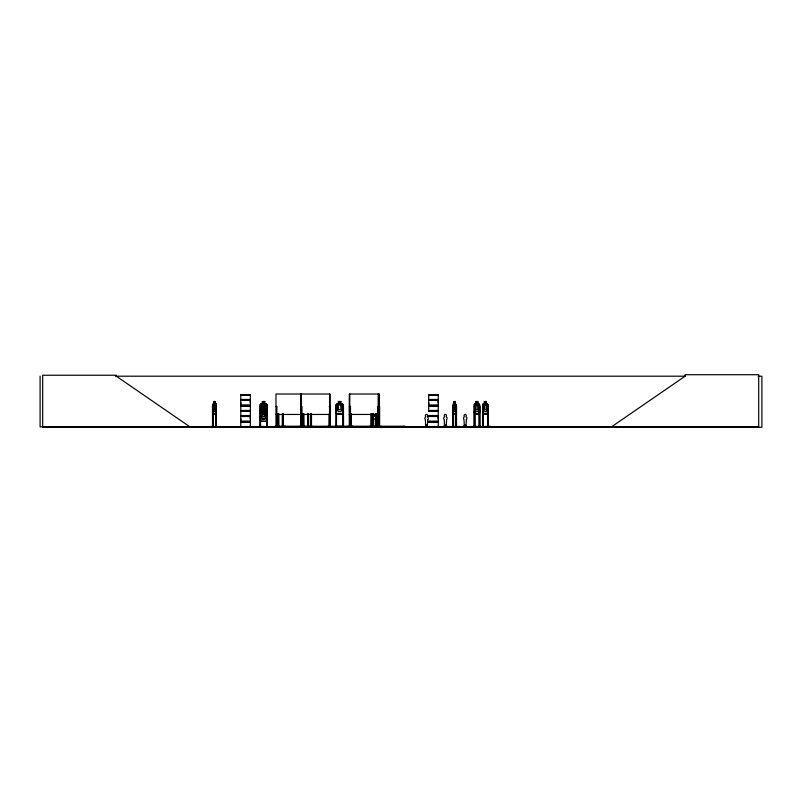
<?xml version="1.0" encoding="UTF-8"?>
<svg xmlns="http://www.w3.org/2000/svg" width="802" height="802" viewBox="0 0 802 802"><rect width="100%" height="100%" fill="white"/><g stroke="black" fill="none" stroke-linecap="round" stroke-linejoin="round"><path stroke-width="1.2" d="M240.79 421.19L240.79 416.489L250.354 416.489L250.344 421.19L240.79 421.19L240.8 418.844M240.79 405.11L240.79 400.419L250.354 400.419L250.344 405.11L240.79 405.11L240.8 402.764M250.344 418.844L250.344 416.489M250.344 402.764L250.344 400.419M428.689 405.11L428.689 400.419L438.253 400.419L438.243 405.11L428.689 405.11L428.699 402.764M438.243 418.844L438.243 416.489L428.689 416.489M438.243 402.764L438.243 400.419M240.71 410.664L250.364 410.784M240.77 426.854L250.364 426.674L250.344 422.133L240.79 422.133L240.79 426.664M455.847 414.143L456.308 411.647L455.867 414.143L453.28 414.143L452.95 411.647L453.381 414.143M215.979 414.143L216.35 411.637M216.46 411.647L216.049 414.143L213.142 414.143L212.841 411.647M449.611 426.484L459.917 426.484M456.338 426.854L456.308 404.89L455.145 404.007M456.498 426.804L456.538 406.434L455.987 406.434L455.957 426.864M209.192 426.804L219.688 426.814L209.232 426.864M209.202 426.484L219.668 426.804M215.748 426.854L215.788 413.642M377.511 418.965L378.113 416.529M378.233 416.539L377.562 419.045L373.331 419.045M479.015 414.143L479.696 411.647L479.075 414.143L474.724 414.143M487.355 404.007L487.997 404.93L487.325 414.063L483.125 414.063M487.375 414.143L487.997 411.647M275.106 426.804L275.066 426.233L405.05 426.233L405.05 426.864M303.597 426.814L303.567 413.642M303.838 426.484L303.757 413.642M346.564 426.764L353.281 426.443L346.524 426.814M353.241 426.484L346.564 426.484M368.429 426.484L382.333 426.474M298.113 426.474L313.452 426.484M303.256 426.814L303.266 413.642M471.546 426.484L490.814 426.484L485.551 426.484M485.16 426.804L477.16 426.864L485.13 426.814M373.933 415.436L374.494 415.667L375.146 414.032M263.547 407.145L263.487 406.995M267.287 411.637L266.454 414.063L260.67 414.063L259.918 411.637M267.377 411.647L266.515 414.143L260.61 414.143L259.828 411.647M267.377 416.539L266.515 419.045L260.61 419.045L259.828 416.539M267.297 418.794L266.454 421.22L260.67 421.22L259.918 418.794M267.377 418.804L266.515 421.311L260.61 421.311L259.828 418.804M343.446 411.647L342.584 414.143L336.68 414.143L335.898 411.647M274.013 426.804L285.963 426.484L273.983 426.814M453.391 404.007L453.04 426.804M259.637 426.804L259.708 426.123L260.56 426.123M335.707 426.804L335.777 426.123M212.71 426.864L213.222 404.007M377.271 414.514L376.379 416.529L374.694 416.529L373.802 414.514M266.033 414.514L264.78 416.529L262.424 416.529L261.171 414.514M474.132 426.864L474.162 404.9L474.744 404.007L476.047 404.007M474.223 404.9L474.804 404.007M482.573 426.864L482.573 404.9L483.095 404.007L484.398 404.007M482.573 404.9L483.155 404.007M259.828 409.802L260.63 408.9L262.344 408.9M259.918 409.832L260.67 408.99L266.454 408.99M259.828 412.058L260.63 411.165L266.485 411.165L267.377 412.048M259.918 412.098L260.67 411.246M425.461 426.463C423.205 426.875 429.952 426.875 427.626 426.463M425.762 426.644L425.271 426.734L425.932 426.864M427.125 426.844L427.486 426.864M443.917 426.844L444.107 425.752L444.308 426.463M444.278 426.864L444.799 426.854L443.947 426.864M446.032 426.854L446.694 426.744M446.503 426.864L446.664 425.752L446.463 426.463M463.716 426.844L463.907 425.752L464.107 426.463M463.746 426.864C468.438 426.864 465.12 426.804 466.273 426.463M611.465 426.864L685.088 376.198L685.088 374.704L758.702 374.704L758.702 426.864L40.1 426.864L40.1 376.198M262.424 408.99L261.171 409.822L261.171 416.779L262.434 418.794L264.78 418.794L266.033 416.779L266.033 409.822L264.78 408.99M261.171 412.088L262.434 411.246M479.867 426.814L479.827 406.434L479.135 406.434L479.265 426.864L479.315 406.434M446.834 426.864L444.448 426.864M464.077 426.864L464.609 426.844L463.937 426.744M115.368 376.198L685.469 376.198M758.141 376.198L761.9 376.198L761.9 427.296L42.686 427.296L42.686 375.236L116.31 375.236L116.31 376.198L189.924 426.864M240.78 394.754L250.364 394.754M428.689 394.754L438.263 394.754M240.78 394.945L250.364 394.935L250.344 399.476L240.79 399.476L240.79 394.945M240.8 395.226L250.344 395.226M428.699 395.226L438.243 395.226M240.72 399.797L250.424 399.797M428.629 399.797L438.323 399.797M240.72 400.088L250.424 400.088M428.629 400.088L438.323 400.088M215.257 401.491L213.974 401.491L213.482 404.93L213.482 409.622L214.084 411.637L215.217 411.637L215.818 404.93L215.147 401.571L214.014 401.571M264.77 401.571L262.424 401.571L262.424 404.088L261.171 404.93L261.171 409.622L262.424 411.637L264.77 411.637L266.033 409.622L266.033 404.93L264.77 404.088L264.861 401.491L262.344 401.491L262.344 404.007L260.63 404.007L259.828 404.9L259.798 426.864M340.85 401.571L338.494 401.571L338.494 404.088L337.241 404.93L337.241 409.622L338.494 411.637L340.85 411.637L342.103 409.622L342.103 404.93L340.85 404.088L340.93 401.491L338.414 401.491L338.414 404.007L336.7 404.007L335.898 404.9L335.858 426.864M454.092 401.571L455.185 401.571M476.047 401.571L477.812 401.571L477.751 404.088L478.664 404.93L478.664 409.622L477.751 411.637L476.047 411.637L475.135 409.622L475.987 401.491L477.872 401.491L477.812 404.088M484.408 401.571L486.172 401.571M215.016 401.992L214.294 401.992L214.294 402.835L215.016 402.835M213.152 404.007L214.044 404.007M215.187 404.007L216.039 404.007M264.861 404.007L266.485 404.007L267.377 404.89L267.437 426.804M340.93 404.007L342.554 404.007L343.446 404.89L343.547 426.814M453.31 404.007L454.132 404.007M477.812 404.007L479.055 404.007M486.172 404.007L487.415 404.007L488.057 404.89L487.997 426.864M213.172 404.088L216.019 404.088M260.67 404.088L266.454 404.088L267.287 404.93M336.74 404.088L342.524 404.088L343.356 404.93M453.33 404.088L455.917 404.088M474.774 404.088L479.035 404.088M483.125 404.088L487.385 404.088M212.771 404.9L212.941 426.804M456.238 404.89L456.198 426.864M240.72 405.441L250.424 405.441M428.629 405.441L438.323 405.441M240.72 405.732L250.424 405.732M428.629 405.732L438.323 405.732M452.97 406.103L456.238 406.103M264.861 406.383L262.344 406.383L262.344 411.165M215.788 406.434L216.35 406.434M259.788 406.434L260.48 406.434L260.56 426.864M262.424 406.474L264.78 406.474M267.287 406.434L266.595 406.434L266.595 426.864M275.978 406.434L276.71 406.434L276.65 426.864M300.81 406.434L301.783 406.434L301.843 426.864M329.221 406.434L330.203 406.434L330.173 426.864M335.858 406.434L336.549 406.434L336.469 426.864M343.356 406.434L342.665 406.434L342.745 426.864M349.291 406.434L350.484 406.434L350.514 426.864L350.354 426.123M377.902 406.434L379.607 406.434L379.607 426.854M453 406.434L453.541 406.434M474.182 406.434L474.874 406.434L474.934 426.864M482.543 406.434L483.225 406.434L483.285 426.864M452.95 407.276L456.238 407.276M262.344 408.649L264.861 408.649M264.861 408.9L266.485 408.9L267.377 409.792M262.424 409.622L264.77 409.622M262.424 409.822L264.78 409.822M250.344 410.464L240.8 410.464L240.8 406.063L250.354 406.063L250.354 410.584L240.78 410.584M438.243 410.464L428.699 410.464L428.699 406.063L438.253 406.063L438.253 410.584L428.649 410.774L438.263 410.784M240.78 411.005L250.364 411.025L250.344 415.546L240.79 415.546L240.79 411.025M428.689 410.995L438.263 410.995L438.243 415.546L428.689 415.546M240.8 411.296L250.344 411.296M428.699 411.296L438.243 411.296M474.162 411.647L474.784 414.143M482.513 411.647L483.135 414.143L487.426 414.143M262.434 412.088L264.78 412.088M213.172 414.063L216.019 414.063M336.74 414.063L342.524 414.063M453.33 414.063L455.917 414.063M479.035 414.063L474.774 414.063L474.283 411.637M262.424 414.514L264.78 414.514M275.978 414.454L330.013 414.454M349.291 414.454L379.416 414.454M240.72 415.877L250.424 415.877M428.629 415.877L438.323 415.877M240.72 416.168L250.424 416.168M428.629 416.168L438.323 416.168M428.689 421.19L438.253 421.19L438.253 416.489M240.72 421.511L250.424 421.511M428.629 421.511L438.323 421.511M240.72 421.802L250.424 421.802M428.629 421.802L438.323 421.802M428.689 422.133L438.253 422.133L438.253 426.664L428.669 426.854M212.45 426.123L213.142 426.123M215.718 426.123L216.41 426.123M266.515 426.123L267.367 426.123M452.94 426.123L453.601 426.123L453.571 426.864M455.927 426.123L456.599 426.123M474.112 426.123L474.944 426.123M479.897 426.123L479.065 426.123L479.075 426.864M482.473 426.123L483.295 426.123M488.248 426.123L487.426 426.123L487.436 426.864M247.247 426.443L244.49 426.864M249.402 426.443L251.818 426.864M252.329 426.443L254.645 426.864M260.299 426.443L255.106 426.864M260.56 426.333L269.312 426.864M285.943 426.443L272.901 426.864M327.176 426.443L332.94 426.804M336.629 426.333L342.584 426.333M425.992 426.323L427.095 426.323M444.839 426.323L445.932 426.323M464.639 426.323L465.731 426.323M240.8 426.534L250.344 426.534M425.26 426.463L427.827 426.463M428.699 426.534L438.243 426.534M444.107 426.463L446.664 426.463M463.907 426.463L466.463 426.463M485.591 426.814L490.824 426.804M482.704 426.814L482.724 406.434M379.356 426.804L379.236 426.123M375.907 426.824L375.958 413.642M311.296 426.804L311.377 413.812M311.527 426.814L311.577 426.123M264.78 411.246L266.033 412.088M266.454 411.246L267.297 412.088M478.994 404.007L479.696 404.89L479.696 426.864L479.556 426.123M215.959 404.007L216.35 426.864M215.949 404.088L216.35 404.93M375.777 414.032L376.449 415.667L376.98 415.436M259.918 416.529L260.67 418.965M372.9 416.529L373.441 418.965M373.391 419.045L372.84 414.293M213.111 426.824L213.081 406.434L212.51 406.434L212.51 426.864M453.19 426.824L453.08 404.94M212.881 411.637L213.212 414.143M488.238 426.864L488.177 406.434L487.496 406.434L487.616 426.864M487.907 426.123L487.887 426.864M487.676 406.434L487.676 426.864M486.172 404.088L486.233 401.491L484.348 401.491L483.496 409.622L484.408 411.637L486.112 411.637L487.025 409.622L487.025 404.93L486.112 404.088L486.112 401.571M483.045 406.434L483.105 426.864M482.834 426.123L482.814 426.864M479.586 404.93L479.586 411.637M474.694 406.434L474.744 426.864M474.573 426.123L474.483 426.864M474.373 406.434L474.373 426.864M465.581 426.463L465.581 424.97L464.799 424.97L464.799 426.463M454.132 401.491L453.551 409.622L454.092 411.637L455.105 411.637L455.656 409.622L455.225 401.491L454.052 401.491L454.052 404.007M453.541 413.642L453.541 426.864M453.3 406.434L453.341 426.864M445.782 426.463L445.782 424.97L445 424.97L445 426.463M426.935 426.463L426.935 424.97L426.153 424.97L426.153 426.463M403.566 426.233L403.566 426.864M379.416 426.864L379.416 394.013L349.291 394.013L349.291 426.864M379.125 406.434L379.065 426.864M378.935 406.434L378.955 426.864M378.875 426.123L378.775 426.864M378.714 394.013L378.714 426.864M378.384 406.434L378.424 426.864M378.223 406.434L378.354 426.864M378.193 394.013L378.163 426.864M377.902 413.812L378.013 426.864M377.742 413.642L377.872 426.864M377.712 413.812L377.682 426.864M376.639 413.642L376.629 426.864L376.449 413.642M376.258 426.123L376.228 426.864L376.148 413.642M373.602 418.454L373.662 426.864M373.411 413.642L373.471 426.864M373.331 426.123L373.301 426.864M373.11 413.642L373.201 426.864M372.92 413.642L372.92 426.864L372.87 426.123M371.877 426.123L371.877 426.864M371.817 413.642L371.817 426.864M371.627 413.642L371.687 426.864M371.436 426.123L371.516 426.864M371.326 413.642L371.276 426.864M371.136 413.642L371.136 426.864M351.186 413.812L351.246 426.864M350.995 413.812L351.055 426.864M350.915 426.123L350.885 426.864M350.705 413.812L350.785 426.864M350.304 406.434L350.304 426.864M350.023 426.864L349.993 406.434L349.832 426.864M349.812 394.013L349.662 426.864L349.482 406.434M349.321 426.123L349.421 426.864M343.276 426.123L343.276 426.864M342.584 426.123L342.584 426.864M336.629 426.123L336.629 426.864M335.988 404.94L335.988 411.637M329.963 426.864L330.013 394.013L275.978 394.013L276.028 426.864M329.903 413.812L329.772 426.864M329.712 394.013L329.602 426.864L329.532 406.434M329.411 413.812L329.351 426.864M329.221 413.812L329.161 426.864M311.507 413.812L311.447 426.864M310.905 413.812L310.996 426.864M310.775 413.812L310.835 426.864M310.705 426.123L310.705 426.864M308.58 413.642L308.58 426.864M308.389 413.642L308.389 426.864M308.269 426.123L308.299 426.864M308.088 413.642L308.168 426.864M307.898 413.642L308.028 426.864M307.838 426.123L307.838 426.864M303.457 426.123L303.377 426.864M303.076 413.642L303.076 426.864M303.026 426.123L303.026 426.864M302.113 426.233L302.113 426.864M301.592 406.434L301.652 426.864M301.492 413.812L301.382 426.864M301.301 406.434L301.301 426.864M301.111 394.013L301.131 426.864M300.991 406.434L300.991 426.864M300.81 394.013L300.81 426.864M282.996 413.642L283.046 426.864M282.845 426.123L282.845 426.864L282.795 413.642M282.565 413.642L282.515 426.864M282.354 413.642L282.374 426.864L282.304 426.123M278.725 413.642L278.775 426.864M278.515 413.642L278.555 426.864M278.404 426.123L278.394 426.864M278.284 413.642L278.294 426.864M278.083 413.642L278.093 426.864M276.58 406.434L276.56 426.864M276.219 426.123L276.199 426.864M275.908 426.123L275.908 426.864M272.52 426.864L270.725 426.864M270.324 426.864L269.773 426.864M267.206 426.123L267.136 426.864M266.675 426.123L266.675 426.864M260.399 426.123L260.209 426.443M249.242 426.864L247.437 426.864M216.159 426.123L216.159 426.864M216.019 406.434L215.979 426.864M215.187 401.491L215.217 404.088M427.747 419.526L427.396 426.093L425.692 426.093L425.341 419.526A1.704 1.704 0 0 1 425.692 416.85C424.138 413.491 428.95 413.491 427.396 416.85A1.704 1.704 0 0 1 427.747 419.526M446.594 419.526L446.243 426.093L444.539 426.093L444.188 419.526A1.704 1.704 0 0 1 444.539 416.85C442.985 413.491 447.797 413.491 446.243 416.85A1.704 1.704 0 0 1 446.594 419.526M466.393 419.526L466.042 426.093L464.338 426.093L463.987 419.526A1.704 1.704 0 0 1 464.338 416.85C462.784 413.491 467.596 413.491 466.042 416.85A1.704 1.704 0 0 1 466.393 419.526M265.803 415.596L264.941 415.606L263.617 413.241C262.615 417.24 259.668 415.767 263.076 412.689C259.748 409.802 262.715 408.298 263.567 412.118C264.52 408.509 267.527 409.271 264.119 412.709L265.803 415.596M438.263 394.935L428.689 394.925L428.699 399.476L438.253 399.476L438.253 394.945M264.359 401.992L262.845 401.992L262.845 402.835L264.359 402.835L264.359 401.992M340.429 401.992L338.915 401.992L338.915 402.835L340.429 402.835L340.429 401.992M454.924 401.992L454.273 401.992L454.273 402.835L454.924 402.835L454.924 401.992M477.451 401.992L476.358 401.992L476.358 402.835L477.451 402.835L477.451 401.992M485.801 401.992L484.709 401.992L484.709 402.835L485.801 402.835L485.801 401.992M215.217 404.93L214.084 404.93L214.084 409.622L215.217 409.622L215.217 404.93M264.77 404.93L262.424 404.93L262.434 416.779L264.78 416.779L264.77 404.93M340.85 404.93L338.494 404.93L338.494 409.622L340.85 409.622L340.85 404.93M455.105 404.93L454.092 404.93L454.092 409.622L455.105 409.622L455.105 404.93M477.751 404.93L476.047 404.93L476.047 409.622L477.751 409.622L477.751 404.93M486.112 404.93L484.408 404.93L484.408 409.622L486.112 409.622L486.112 404.93M264.359 406.895L262.845 406.895L262.845 407.727L264.359 407.727L264.359 406.895M264.359 409.15L262.845 409.15L262.845 409.992L264.359 409.992L264.359 409.15"/></g></svg>
